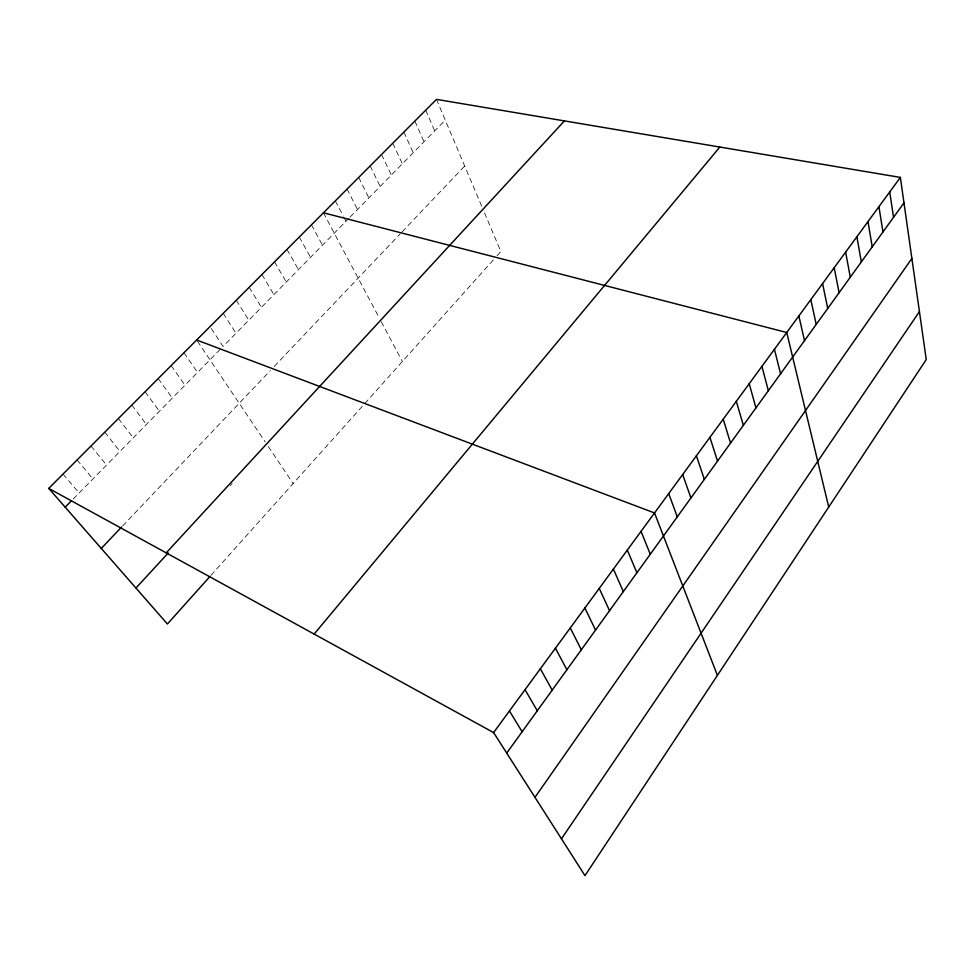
<?xml version="1.0" encoding="UTF-8"?>
<svg xmlns="http://www.w3.org/2000/svg" width="975" height="975" viewBox="0 0 975 975"><rect width="100%" height="100%" fill="white"/><g stroke="black" fill="none" stroke-linecap="round" stroke-linejoin="round"><path stroke-width="0.73" stroke-dasharray="4.88 3.66" d="M210.941 575.372L493.326 259.898M497.079 255.694L500.845 251.489L484.1 211.904M230.185 485.708L232.135 483.6M122.606 525.976L270.197 370.671M274.267 366.381L400.164 233.902M402.127 231.831L464.685 166.018M73.162 499.078L221.033 348.489M349.087 218.083L223.043 346.43L210.027 326.588M350.135 217.011L445.258 120.12M63.009 474.094L79.146 492.997M77.098 459.956L92.917 478.957M91.016 445.989L106.531 465.087M104.776 432.193L119.986 451.388M118.365 418.555L133.295 437.848M131.796 405.076L146.433 424.454M145.068 391.755L159.437 411.218M158.194 378.592L172.283 398.141M171.161 365.576L184.982 385.21M183.983 352.718L197.535 372.413M197.486 341.238L265.139 441.858M268.259 446.489L293.158 483.527M223.238 313.328L235.999 333.255M236.291 300.239L248.783 320.227M249.186 287.296L261.434 307.344M261.934 274.511L273.926 294.621M274.523 261.873L286.272 282.043M286.979 249.381L298.484 269.612M299.276 237.035L310.55 257.327M311.439 224.835L322.481 245.176M323.456 212.782L379.129 317.692M381.249 321.689L402.37 361.506M335.339 200.85L343.285 216.17M343.943 217.449L345.93 221.276M347.088 189.065L357.472 209.54M358.702 177.413L368.867 197.925M370.195 165.884L380.14 186.444M381.554 154.489L391.304 175.086M392.779 143.227L402.334 163.849M403.882 132.076L413.242 152.746M414.875 121.058L424.028 141.753M425.734 110.163L434.704 130.882M436.483 99.377L481.821 206.517"/><path stroke-width="1.46" d="M561.466 838.817L919.425 311.586M534.97 797.331L911.881 258.448M506.72 753.102L903.971 202.861M900.364 177.413L926.25 359.58L584.976 875.623L493.606 732.578L900.364 177.413L436.483 99.377L48.75 488.402L167.408 624L209.966 576.457M314.157 634.079L719.842 147.042M135.952 588.047L168.248 552.971M166.213 552.874L564.415 120.9M101.278 548.425L121.595 527.036M65.191 507.195L71.175 501.101M323.456 212.782L786.74 332.499L828.726 507.049M196.658 340.007L654.517 512.947L717.405 675.37M48.75 488.402L493.606 732.578M509.45 710.958L522.125 731.762M525.038 689.691L537.286 710.775M540.357 668.765L552.203 690.117M555.433 648.192L566.877 669.776M570.278 627.937L581.332 649.764M584.878 608.01L595.542 630.069M599.247 588.4L609.546 610.679M613.385 569.095L623.33 591.581M627.315 550.083L636.907 572.776M641.026 531.375L650.288 554.251M668.704 493.582L677.296 516.835M682.671 474.533L690.922 497.957M696.406 455.788L704.34 479.383M709.922 437.336L717.539 461.102M723.231 419.177L730.543 443.089M736.32 401.31L743.34 425.356M749.214 383.699L755.942 407.891M761.914 366.368L768.361 390.695M774.418 349.306L780.597 373.754M798.866 315.949L804.509 340.628M810.81 299.63L816.209 324.419M822.583 283.567L827.738 308.453M834.186 267.735L839.109 292.719M845.618 252.135L850.297 277.205M856.879 236.754L861.339 261.909M867.982 221.605L872.223 246.833M878.926 206.663L882.96 231.965M889.724 191.929L893.539 217.315"/></g></svg>
